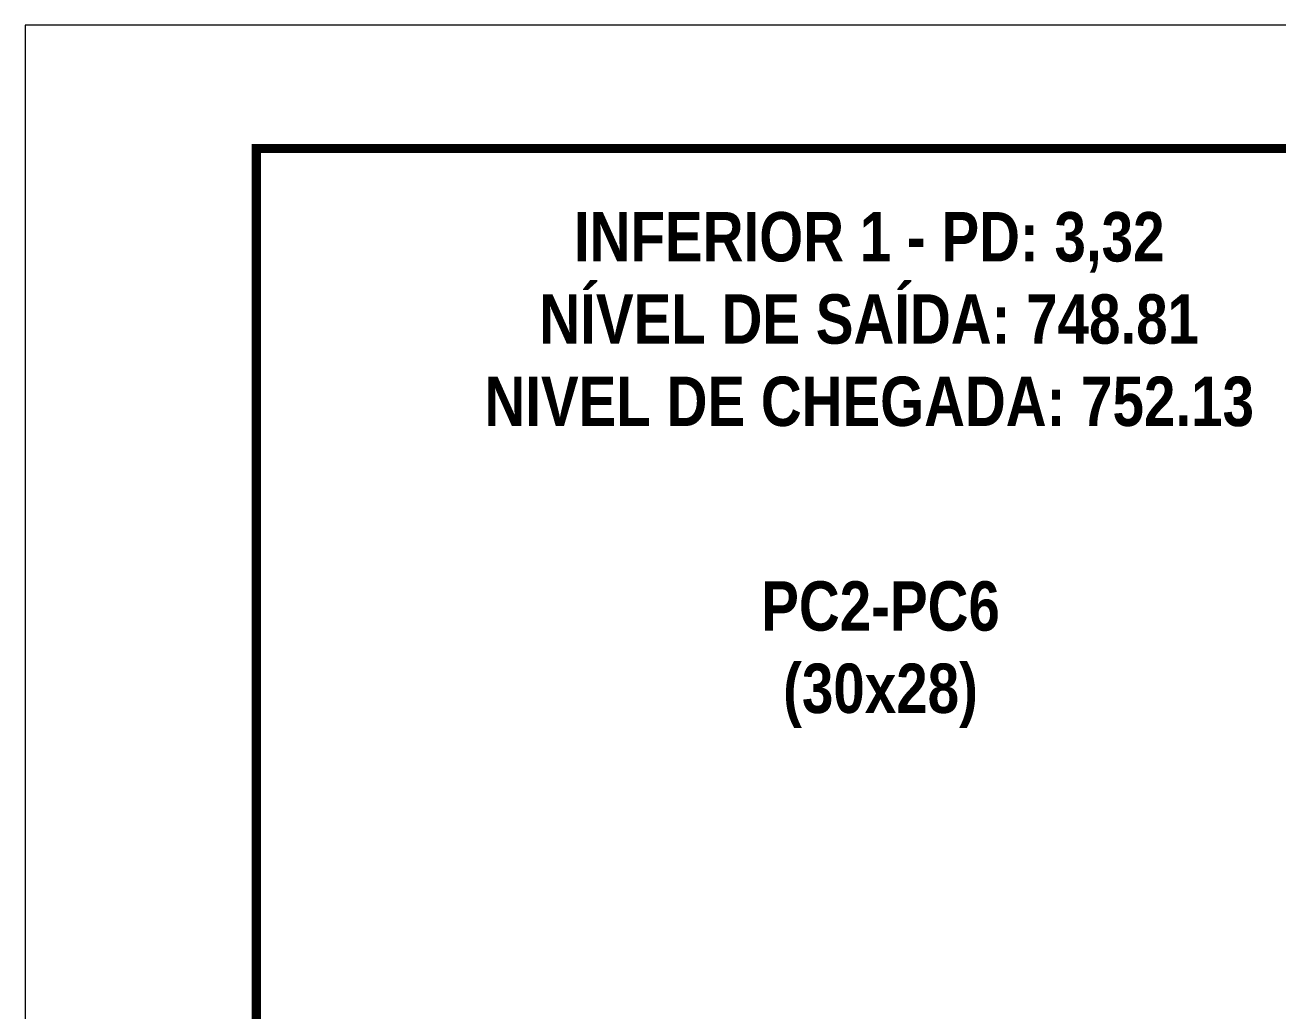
# Model space of a CAD drawing. Extents: x 2282 to 12463, y 760 to 16806.
# Drawn here: x 6068.4 to 6474.6, y 14124.4 to 14444 of the extents above; entities that cross this region are included whole.
import ezdxf

# ---------------------------------------------------------------- set-up
doc = ezdxf.new("R2010")
doc.units = 0
doc.linetypes.add('DASHED', pattern=[0.75, 0.5, -0.25])
doc.layers.add('Folhas', color=255, linetype='Continuous', lineweight=9)
doc.layers.add('SARRAFO DE PRESSAO', color=251, linetype='DASHED', lineweight=9)
doc.layers.add('NOMENCLATURA', color=7, linetype='Continuous')
doc.styles.add('ROMANC', font='techb___.ttf', dxfattribs={"height": 2.5})

# ---------------------------------------------------------------- blocks, each defined once
blk = doc.blocks.new('9999999999')
at = {"layer": 'Folhas'}
blk.add_lwpolyline([(98138.98, 34190.21), (99623.98, 34190.21), (99623.98, 35240.21), (98138.98, 35240.21)], close=True, dxfattribs=at)
at = {"layer": 'Folhas', "color": 30, "const_width": 3}
blk.add_lwpolyline([(98213.98, 34230.21), (99583.98, 34230.21), (99583.98, 35200.21), (98213.98, 35200.21)], close=True, dxfattribs=at)

msp = doc.modelspace()

# ---------------------------------------------------------------- block references
at = {"layer": 'SARRAFO DE PRESSAO', "color": 6, "linetype": 'ByBlock'}
msp.add_blockref('9999999999', (-92070.59, -20796.22), dxfattribs=at)

# ---------------------------------------------------------------- texts
at = {"layer": 'NOMENCLATURA', "color": 2, "insert": (6342.06, 14410.05), "char_height": 16, "attachment_point": 2, "style": 'ROMANC'}
msp.add_mtext_dynamic_manual_height_columns('\\PINFERIOR 1 - PD: 3,32\\PNÍVEL DE SAÍDA: 748.81\\PNIVEL DE CHEGADA: 752.13', width=300.2766, gutter_width=1, heights=[-101.38], dxfattribs=at)
at = {"layer": 'NOMENCLATURA', "insert": (6345.72, 14263.69), "char_height": 16, "attachment_point": 2, "style": 'ROMANC'}
msp.add_mtext_dynamic_manual_height_columns('PC2-PC6\\P(30x28)', width=398.9746, gutter_width=1, heights=[-46.6], dxfattribs=at)

doc.saveas('drawing.dxf')
